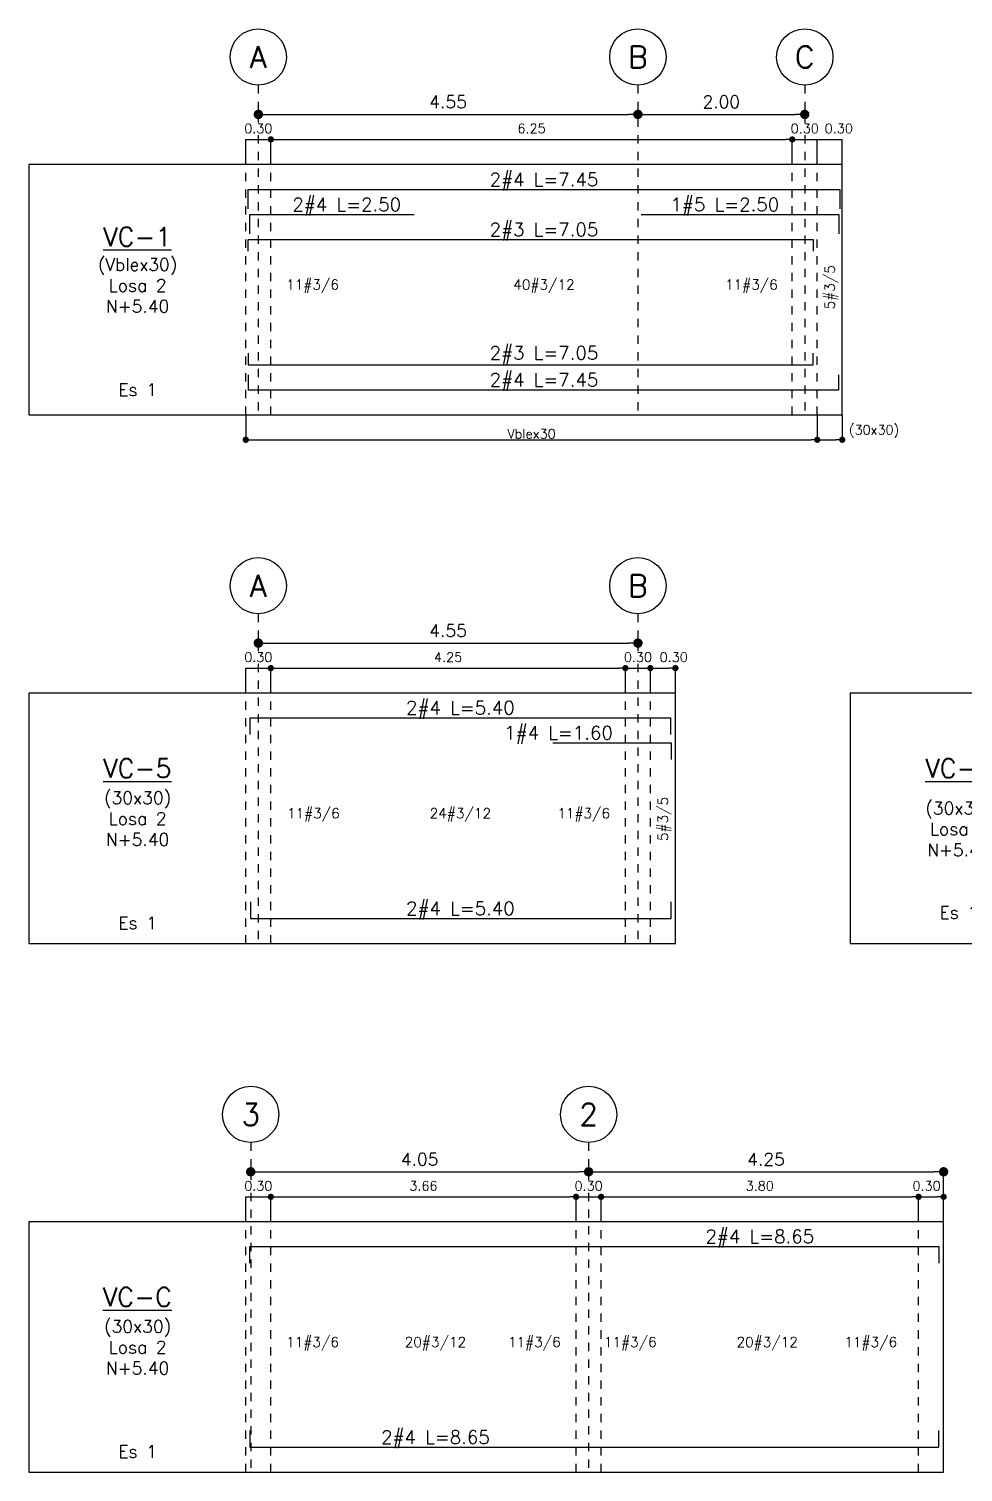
# Model space of a CAD drawing. Header units: millimetres. Extents: x -40 to 125, y -10 to 43.
# Drawn here: x 37.69 to 48.89, y 23.15 to 40.45 of the extents above; entities that cross this region are included whole.
import ezdxf
from ezdxf.enums import TextEntityAlignment as Align

# ---------------------------------------------------------------- set-up
doc = ezdxf.new("R2010")
doc.units = ezdxf.units.MM
doc.header["$LTSCALE"] = 0.01
doc.header["$PDMODE"] = 3
doc.linetypes.add('DASHDOT', pattern=[1, 0.5, -0.25, 0, -0.25])
doc.linetypes.add('DASHED2', pattern=[0.375, 0.25, -0.125])
for name, color, linetype in [('FC_BORDES', 4, 'Continuous'), ('FC_CIRCULO DE EJES', 3, 'Continuous'), ('FC_COTAS', 1, 'Continuous'), ('FC_COTAS @ 75', 1, 'Continuous'), ('FC_COTAS EJES', 1, 'Continuous'), ('FC_COTAS EJES @ 75', 1, 'Continuous'), ('FC_EJES', 1, 'DASHDOT'), ('FC_PROYECCION', 6, 'DASHED2'), ('FC_R-175', 5, 'Continuous'), ('FC_R-175 @ 75', 5, 'Continuous'), ('FC_R-60', 11, 'Continuous'), ('FC_R-80', 11, 'Continuous'), ('FC_R-80 @ 75', 11, 'Continuous'), ('FC_REFUERZO', 5, 'Continuous')]:
    doc.layers.add(name, color=color, linetype=linetype)
doc.styles.add('FC_TEXT', font='romans.shx', dxfattribs={"height": 0.002})
doc.styles.add('FC_TEXT1', font='romans.shx')
doc.styles.get("Standard").update_dxf_attribs({"font": 'romans.shx'})
doc.dimstyles.new('FC_COTAS', dxfattribs={"dimtxt": 0.0015, "dimasz": 0.001, "dimexe": 0, "dimexo": 0, "dimgap": 0.001, "dimtad": 1, "dimtih": 1, "dimtoh": 1, "dimzin": 0, "dimdsep": 46, "dimtxsty": 'FC_TEXT1', "dimblk": 'DOT', "dimcen": 0.09, "dimclrd": 256, "dimclre": 256, "dimclrt": 256, "dimadec": 0, "dimazin": 0, "dimtfac": 1, "dimtix": 1, "dimtmove": 2, "dimatfit": 3, "dimfxl": 1.002, "dimtolj": 1, "dimtzin": 0, "dimlwd": -1, "dimarcsym": 0})
doc.dimstyles.new('FC_COTAS EJES', dxfattribs={"dimtxt": 0.002, "dimasz": 0.0015, "dimexe": 0, "dimexo": 0, "dimgap": 0.001, "dimtad": 1, "dimtih": 1, "dimtoh": 1, "dimzin": 0, "dimdsep": 46, "dimtxsty": 'FC_TEXT1', "dimblk": 'DOT', "dimcen": 0.09, "dimclrd": 256, "dimclre": 256, "dimclrt": 256, "dimadec": 0, "dimazin": 0, "dimtfac": 1, "dimtix": 1, "dimtmove": 2, "dimatfit": 3, "dimfxl": 1.002, "dimtolj": 1, "dimtzin": 0, "dimlwd": -1, "dimarcsym": 0})

# ---------------------------------------------------------------- blocks, each defined once
blk = doc.blocks.new('*D626')
at = {"layer": 'Defpoints', "color": 0, "ltscale": 0.6, "transparency": 16777216}
for p in [(40.288, 32.484), (40.588, 32.484)]:
    blk.add_point(p, dxfattribs=at)
at = {"layer": 'FC_COTAS', "lineweight": -2, "ltscale": 0.6, "transparency": 16777216}
for p, q in [((40.288, 32.484), (40.288, 32.784)), ((40.588, 32.484), (40.588, 32.784))]:
    blk.add_line(p, q, dxfattribs=at)
at = {"layer": 'FC_COTAS', "ltscale": 0.6, "transparency": 16777216}
blk.add_line((40.288, 32.784), (40.588, 32.784), dxfattribs=at)
at = {"layer": 'FC_COTAS', "ltscale": 0.6, "transparency": 16777216, "insert": (40.438, 32.916), "char_height": 0.1125, "attachment_point": 5, "style": 'FC_TEXT1', "bg_fill": 3, "box_fill_scale": 1.1, "bg_fill_color": 256, "bg_fill_true_color": 13158600, "bg_fill_transparency": 0}
blk.add_mtext('\\A1;0.30', dxfattribs=at)
at = {"layer": 'Defpoints', "color": 0, "ltscale": 0.6, "transparency": 16777216}
blk.add_point((40.588, 32.784), dxfattribs=at)
blk = doc.blocks.new('_Dot')
at = {"color": 0, "linetype": 'ByBlock', "lineweight": -2}
blk.add_line((-0.5, 0), (-1, 0), dxfattribs=at)
at = {"color": 0, "linetype": 'ByBlock', "const_width": 0.5}
blk.add_lwpolyline([(-0.25, 0, 1), (0.25, 0, 1)], format="xyb", close=True, dxfattribs=at)
blk = doc.blocks.new('*D627')
at = {"layer": 'Defpoints', "color": 0, "ltscale": 0.6, "transparency": 16777216}
for p in [(44.838, 32.784), (40.588, 32.484), (44.838, 32.484)]:
    blk.add_point(p, dxfattribs=at)
at = {"layer": 'FC_COTAS', "lineweight": -2, "ltscale": 0.6, "transparency": 16777216}
for p, q in [((40.588, 32.484), (40.588, 32.784)), ((44.838, 32.484), (44.838, 32.784))]:
    blk.add_line(p, q, dxfattribs=at)
at = {"layer": 'FC_COTAS', "ltscale": 0.6, "transparency": 16777216}
blk.add_line((40.663, 32.784), (44.763, 32.784), dxfattribs=at)
at = {"layer": 'FC_COTAS', "ltscale": 0.6, "transparency": 16777216, "xscale": 0.075, "yscale": 0.075, "zscale": 0.075, "rotation": 180}
blk.add_blockref('_Dot', (40.588, 32.784), dxfattribs=at)
at = {"layer": 'FC_COTAS', "ltscale": 0.6, "transparency": 16777216, "xscale": 0.075, "yscale": 0.075, "zscale": 0.075}
blk.add_blockref('_Dot', (44.838, 32.784), dxfattribs=at)
at = {"layer": 'FC_COTAS', "ltscale": 0.6, "transparency": 16777216, "insert": (42.713, 32.916), "char_height": 0.1125, "attachment_point": 5, "style": 'FC_TEXT1'}
blk.add_mtext('\\A1;4.25', dxfattribs=at)
blk = doc.blocks.new('*D628')
at = {"layer": 'Defpoints', "color": 0, "ltscale": 0.6, "transparency": 16777216}
for p in [(44.838, 32.484), (45.138, 32.484)]:
    blk.add_point(p, dxfattribs=at)
at = {"layer": 'FC_COTAS', "lineweight": -2, "ltscale": 0.6, "transparency": 16777216}
for p, q in [((44.838, 32.484), (44.838, 32.784)), ((45.138, 32.484), (45.138, 32.784))]:
    blk.add_line(p, q, dxfattribs=at)
at = {"layer": 'FC_COTAS', "ltscale": 0.6, "transparency": 16777216}
blk.add_line((44.838, 32.784), (45.138, 32.784), dxfattribs=at)
at = {"layer": 'FC_COTAS', "ltscale": 0.6, "transparency": 16777216, "insert": (44.988, 32.916), "char_height": 0.1125, "attachment_point": 5, "style": 'FC_TEXT1', "bg_fill": 3, "box_fill_scale": 1.1, "bg_fill_color": 256, "bg_fill_true_color": 13158600, "bg_fill_transparency": 0}
blk.add_mtext('\\A1;0.30', dxfattribs=at)
at = {"layer": 'Defpoints', "color": 0, "ltscale": 0.6, "transparency": 16777216}
blk.add_point((45.138, 32.784), dxfattribs=at)
blk = doc.blocks.new('*D593')
at = {"layer": 'Defpoints', "color": 0, "ltscale": 0.6, "transparency": 16777216}
for p in [(45.438, 32.784), (45.138, 32.484), (45.438, 32.484)]:
    blk.add_point(p, dxfattribs=at)
at = {"layer": 'FC_COTAS', "lineweight": -2, "ltscale": 0.6, "transparency": 16777216}
for p, q in [((45.138, 32.484), (45.138, 32.784)), ((45.438, 32.484), (45.438, 32.784))]:
    blk.add_line(p, q, dxfattribs=at)
at = {"layer": 'FC_COTAS', "ltscale": 0.6, "transparency": 16777216}
blk.add_line((45.213, 32.784), (45.363, 32.784), dxfattribs=at)
at = {"layer": 'FC_COTAS', "ltscale": 0.6, "transparency": 16777216, "xscale": 0.075, "yscale": 0.075, "zscale": 0.075, "rotation": 180}
blk.add_blockref('_Dot', (45.138, 32.784), dxfattribs=at)
at = {"layer": 'FC_COTAS', "ltscale": 0.6, "transparency": 16777216, "xscale": 0.075, "yscale": 0.075, "zscale": 0.075}
blk.add_blockref('_Dot', (45.438, 32.784), dxfattribs=at)
at = {"layer": 'FC_COTAS', "ltscale": 0.6, "transparency": 16777216, "insert": (45.417, 32.916), "char_height": 0.1125, "attachment_point": 5, "style": 'FC_TEXT1'}
blk.add_mtext('\\A1;0.30', dxfattribs=at)
blk = doc.blocks.new('*D629')
at = {"layer": 'Defpoints', "color": 0, "ltscale": 0.6, "transparency": 16777216}
for p in [(40.438, 33.084), (44.988, 33.084), (44.988, 33.084)]:
    blk.add_point(p, dxfattribs=at)
at = {"layer": 'FC_COTAS EJES', "ltscale": 0.6, "transparency": 16777216}
blk.add_line((40.55, 33.084), (44.875, 33.084), dxfattribs=at)
at = {"layer": 'FC_COTAS EJES', "ltscale": 0.6, "transparency": 16777216, "xscale": 0.1125, "yscale": 0.1125, "zscale": 0.1125, "rotation": 180}
blk.add_blockref('_Dot', (40.438, 33.084), dxfattribs=at)
at = {"layer": 'FC_COTAS EJES', "ltscale": 0.6, "transparency": 16777216, "xscale": 0.1125, "yscale": 0.1125, "zscale": 0.1125}
blk.add_blockref('_Dot', (44.988, 33.084), dxfattribs=at)
at = {"layer": 'FC_COTAS EJES', "ltscale": 0.6, "transparency": 16777216, "insert": (42.713, 33.234), "char_height": 0.15, "attachment_point": 5, "style": 'FC_TEXT1'}
blk.add_mtext('\\A1;4.55', dxfattribs=at)
blk = doc.blocks.new('FC_B_Eje')
at = {"layer": 'FC_CIRCULO DE EJES', "ltscale": 1.5}
blk.add_circle((0, 0), 0.0045, dxfattribs=at)
at = {"ltscale": 1.5, "style": 'FC_TEXT1'}
blk.add_attdef('EJE', text='', height=0.0035, dxfattribs=at).set_placement((0, 0), align=Align.MIDDLE_CENTER)
blk = doc.blocks.new('*D549')
at = {"layer": 'Defpoints', "color": 0, "ltscale": 0.6, "transparency": 16777216}
for p in [(40.288, 26.147), (40.588, 26.147)]:
    blk.add_point(p, dxfattribs=at)
at = {"layer": 'FC_COTAS', "lineweight": -2, "ltscale": 0.6, "transparency": 16777216}
for p, q in [((40.288, 26.147), (40.288, 26.447)), ((40.588, 26.147), (40.588, 26.447))]:
    blk.add_line(p, q, dxfattribs=at)
at = {"layer": 'FC_COTAS', "ltscale": 0.6, "transparency": 16777216}
blk.add_line((40.288, 26.447), (40.588, 26.447), dxfattribs=at)
at = {"layer": 'FC_COTAS', "ltscale": 0.6, "transparency": 16777216, "insert": (40.438, 26.579), "char_height": 0.1125, "attachment_point": 5, "style": 'FC_TEXT1', "bg_fill": 3, "box_fill_scale": 1.1, "bg_fill_color": 256, "bg_fill_true_color": 13158600, "bg_fill_transparency": 0}
blk.add_mtext('\\A1;0.30', dxfattribs=at)
at = {"layer": 'Defpoints', "color": 0, "ltscale": 0.6, "transparency": 16777216}
blk.add_point((40.588, 26.447), dxfattribs=at)
blk = doc.blocks.new('*D550')
at = {"layer": 'Defpoints', "color": 0, "ltscale": 0.6, "transparency": 16777216}
for p in [(44.247, 26.447), (40.588, 26.147), (44.247, 26.147)]:
    blk.add_point(p, dxfattribs=at)
at = {"layer": 'FC_COTAS', "lineweight": -2, "ltscale": 0.6, "transparency": 16777216}
for p, q in [((40.588, 26.147), (40.588, 26.447)), ((44.247, 26.147), (44.247, 26.447))]:
    blk.add_line(p, q, dxfattribs=at)
at = {"layer": 'FC_COTAS', "ltscale": 0.6, "transparency": 16777216}
blk.add_line((40.663, 26.447), (44.172, 26.447), dxfattribs=at)
at = {"layer": 'FC_COTAS', "ltscale": 0.6, "transparency": 16777216, "xscale": 0.075, "yscale": 0.075, "zscale": 0.075, "rotation": 180}
blk.add_blockref('_Dot', (40.588, 26.447), dxfattribs=at)
at = {"layer": 'FC_COTAS', "ltscale": 0.6, "transparency": 16777216, "xscale": 0.075, "yscale": 0.075, "zscale": 0.075}
blk.add_blockref('_Dot', (44.247, 26.447), dxfattribs=at)
at = {"layer": 'FC_COTAS', "ltscale": 0.6, "transparency": 16777216, "insert": (42.417, 26.579), "char_height": 0.1125, "attachment_point": 5, "style": 'FC_TEXT1'}
blk.add_mtext('\\A1;3.66', dxfattribs=at)
blk = doc.blocks.new('*D551')
at = {"layer": 'Defpoints', "color": 0, "ltscale": 0.6, "transparency": 16777216}
for p in [(44.247, 26.147), (44.547, 26.147)]:
    blk.add_point(p, dxfattribs=at)
at = {"layer": 'FC_COTAS', "lineweight": -2, "ltscale": 0.6, "transparency": 16777216}
for p, q in [((44.247, 26.147), (44.247, 26.447)), ((44.547, 26.147), (44.547, 26.447))]:
    blk.add_line(p, q, dxfattribs=at)
at = {"layer": 'FC_COTAS', "ltscale": 0.6, "transparency": 16777216}
blk.add_line((44.247, 26.447), (44.547, 26.447), dxfattribs=at)
at = {"layer": 'FC_COTAS', "ltscale": 0.6, "transparency": 16777216, "insert": (44.397, 26.579), "char_height": 0.1125, "attachment_point": 5, "style": 'FC_TEXT1', "bg_fill": 3, "box_fill_scale": 1.1, "bg_fill_color": 256, "bg_fill_true_color": 13158600, "bg_fill_transparency": 0}
blk.add_mtext('\\A1;0.30', dxfattribs=at)
at = {"layer": 'Defpoints', "color": 0, "ltscale": 0.6, "transparency": 16777216}
blk.add_point((44.547, 26.447), dxfattribs=at)
blk = doc.blocks.new('*D552')
at = {"layer": 'Defpoints', "color": 0, "ltscale": 0.6, "transparency": 16777216}
for p in [(48.352, 26.447), (44.547, 26.147), (48.352, 26.147)]:
    blk.add_point(p, dxfattribs=at)
at = {"layer": 'FC_COTAS', "lineweight": -2, "ltscale": 0.6, "transparency": 16777216}
for p, q in [((44.547, 26.147), (44.547, 26.447)), ((48.352, 26.147), (48.352, 26.447))]:
    blk.add_line(p, q, dxfattribs=at)
at = {"layer": 'FC_COTAS', "ltscale": 0.6, "transparency": 16777216}
blk.add_line((44.622, 26.447), (48.277, 26.447), dxfattribs=at)
at = {"layer": 'FC_COTAS', "ltscale": 0.6, "transparency": 16777216, "xscale": 0.075, "yscale": 0.075, "zscale": 0.075, "rotation": 180}
blk.add_blockref('_Dot', (44.547, 26.447), dxfattribs=at)
at = {"layer": 'FC_COTAS', "ltscale": 0.6, "transparency": 16777216, "xscale": 0.075, "yscale": 0.075, "zscale": 0.075}
blk.add_blockref('_Dot', (48.352, 26.447), dxfattribs=at)
at = {"layer": 'FC_COTAS', "ltscale": 0.6, "transparency": 16777216, "insert": (46.449, 26.579), "char_height": 0.1125, "attachment_point": 5, "style": 'FC_TEXT1'}
blk.add_mtext('\\A1;3.80', dxfattribs=at)
blk = doc.blocks.new('*D553')
at = {"layer": 'Defpoints', "color": 0, "ltscale": 0.6, "transparency": 16777216}
for p in [(48.652, 26.447), (48.352, 26.147), (48.652, 26.147)]:
    blk.add_point(p, dxfattribs=at)
at = {"layer": 'FC_COTAS', "lineweight": -2, "ltscale": 0.6, "transparency": 16777216}
for p, q in [((48.352, 26.147), (48.352, 26.447)), ((48.652, 26.147), (48.652, 26.447))]:
    blk.add_line(p, q, dxfattribs=at)
at = {"layer": 'FC_COTAS', "ltscale": 0.6, "transparency": 16777216}
blk.add_line((48.427, 26.447), (48.577, 26.447), dxfattribs=at)
at = {"layer": 'FC_COTAS', "ltscale": 0.6, "transparency": 16777216, "xscale": 0.075, "yscale": 0.075, "zscale": 0.075, "rotation": 180}
blk.add_blockref('_Dot', (48.352, 26.447), dxfattribs=at)
at = {"layer": 'FC_COTAS', "ltscale": 0.6, "transparency": 16777216, "xscale": 0.075, "yscale": 0.075, "zscale": 0.075}
blk.add_blockref('_Dot', (48.652, 26.447), dxfattribs=at)
at = {"layer": 'FC_COTAS', "ltscale": 0.6, "transparency": 16777216, "insert": (48.448, 26.579), "char_height": 0.1125, "attachment_point": 5, "style": 'FC_TEXT1'}
blk.add_mtext('\\A1;0.30', dxfattribs=at)
blk = doc.blocks.new('*D554')
at = {"layer": 'Defpoints', "color": 0, "ltscale": 0.6, "transparency": 16777216}
for p in [(40.347, 26.747), (44.397, 26.747), (44.397, 26.747)]:
    blk.add_point(p, dxfattribs=at)
at = {"layer": 'FC_COTAS', "ltscale": 0.6, "transparency": 16777216}
blk.add_line((40.46, 26.747), (44.285, 26.747), dxfattribs=at)
at = {"layer": 'FC_COTAS', "ltscale": 0.6, "transparency": 16777216, "xscale": 0.1125, "yscale": 0.1125, "zscale": 0.1125, "rotation": 180}
blk.add_blockref('_Dot', (40.347, 26.747), dxfattribs=at)
at = {"layer": 'FC_COTAS', "ltscale": 0.6, "transparency": 16777216, "xscale": 0.1125, "yscale": 0.1125, "zscale": 0.1125}
blk.add_blockref('_Dot', (44.397, 26.747), dxfattribs=at)
at = {"layer": 'FC_COTAS', "ltscale": 0.6, "transparency": 16777216, "insert": (42.372, 26.897), "char_height": 0.15, "attachment_point": 5, "style": 'FC_TEXT1'}
blk.add_mtext('\\A1;4.05', dxfattribs=at)
blk = doc.blocks.new('*D555')
at = {"layer": 'Defpoints', "color": 0, "ltscale": 0.6, "transparency": 16777216}
for p in [(44.397, 26.747), (48.652, 26.747), (48.652, 26.147)]:
    blk.add_point(p, dxfattribs=at)
at = {"layer": 'FC_COTAS', "ltscale": 0.6, "transparency": 16777216}
blk.add_line((44.51, 26.747), (48.539, 26.747), dxfattribs=at)
at = {"layer": 'FC_COTAS', "lineweight": -2, "ltscale": 0.6, "transparency": 16777216}
blk.add_line((48.652, 26.147), (48.652, 26.747), dxfattribs=at)
at = {"layer": 'FC_COTAS', "ltscale": 0.6, "transparency": 16777216, "xscale": 0.1125, "yscale": 0.1125, "zscale": 0.1125, "rotation": 180}
blk.add_blockref('_Dot', (44.397, 26.747), dxfattribs=at)
at = {"layer": 'FC_COTAS', "ltscale": 0.6, "transparency": 16777216, "xscale": 0.1125, "yscale": 0.1125, "zscale": 0.1125}
blk.add_blockref('_Dot', (48.652, 26.747), dxfattribs=at)
at = {"layer": 'FC_COTAS', "ltscale": 0.6, "transparency": 16777216, "insert": (46.524, 26.897), "char_height": 0.15, "attachment_point": 5, "style": 'FC_TEXT1'}
blk.add_mtext('\\A1;4.25', dxfattribs=at)
blk = doc.blocks.new('*D630')
at = {"layer": 'Defpoints', "color": 0, "ltscale": 0.6, "transparency": 16777216}
for p in [(40.288, 38.821), (40.588, 38.821)]:
    blk.add_point(p, dxfattribs=at)
at = {"layer": 'FC_COTAS', "lineweight": -2, "ltscale": 0.6, "transparency": 16777216}
for p, q in [((40.288, 38.821), (40.288, 39.121)), ((40.588, 38.821), (40.588, 39.121))]:
    blk.add_line(p, q, dxfattribs=at)
at = {"layer": 'FC_COTAS', "ltscale": 0.6, "transparency": 16777216}
blk.add_line((40.288, 39.121), (40.588, 39.121), dxfattribs=at)
at = {"layer": 'FC_COTAS', "ltscale": 0.6, "transparency": 16777216, "insert": (40.438, 39.253), "char_height": 0.1125, "attachment_point": 5, "style": 'FC_TEXT1', "bg_fill": 3, "box_fill_scale": 1.1, "bg_fill_color": 256, "bg_fill_true_color": 13158600, "bg_fill_transparency": 0}
blk.add_mtext('\\A1;0.30', dxfattribs=at)
at = {"layer": 'Defpoints', "color": 0, "ltscale": 0.6, "transparency": 16777216}
blk.add_point((40.588, 39.121), dxfattribs=at)
blk = doc.blocks.new('*D631')
at = {"layer": 'Defpoints', "color": 0, "ltscale": 0.6, "transparency": 16777216}
for p in [(46.838, 39.121), (40.588, 38.821), (46.838, 38.821)]:
    blk.add_point(p, dxfattribs=at)
at = {"layer": 'FC_COTAS', "lineweight": -2, "ltscale": 0.6, "transparency": 16777216}
for p, q in [((40.588, 38.821), (40.588, 39.121)), ((46.838, 38.821), (46.838, 39.121))]:
    blk.add_line(p, q, dxfattribs=at)
at = {"layer": 'FC_COTAS', "ltscale": 0.6, "transparency": 16777216}
blk.add_line((40.663, 39.121), (46.763, 39.121), dxfattribs=at)
at = {"layer": 'FC_COTAS', "ltscale": 0.6, "transparency": 16777216, "xscale": 0.075, "yscale": 0.075, "zscale": 0.075, "rotation": 180}
blk.add_blockref('_Dot', (40.588, 39.121), dxfattribs=at)
at = {"layer": 'FC_COTAS', "ltscale": 0.6, "transparency": 16777216, "xscale": 0.075, "yscale": 0.075, "zscale": 0.075}
blk.add_blockref('_Dot', (46.838, 39.121), dxfattribs=at)
at = {"layer": 'FC_COTAS', "ltscale": 0.6, "transparency": 16777216, "insert": (43.713, 39.253), "char_height": 0.1125, "attachment_point": 5, "style": 'FC_TEXT1'}
blk.add_mtext('\\A1;6.25', dxfattribs=at)
blk = doc.blocks.new('*D632')
at = {"layer": 'Defpoints', "color": 0, "ltscale": 0.6, "transparency": 16777216}
for p in [(40.438, 39.421), (44.988, 39.421), (44.988, 39.421)]:
    blk.add_point(p, dxfattribs=at)
at = {"layer": 'FC_COTAS EJES', "ltscale": 0.6, "transparency": 16777216}
blk.add_line((40.55, 39.421), (44.875, 39.421), dxfattribs=at)
at = {"layer": 'FC_COTAS EJES', "ltscale": 0.6, "transparency": 16777216, "xscale": 0.1125, "yscale": 0.1125, "zscale": 0.1125, "rotation": 180}
blk.add_blockref('_Dot', (40.438, 39.421), dxfattribs=at)
at = {"layer": 'FC_COTAS EJES', "ltscale": 0.6, "transparency": 16777216, "xscale": 0.1125, "yscale": 0.1125, "zscale": 0.1125}
blk.add_blockref('_Dot', (44.988, 39.421), dxfattribs=at)
at = {"layer": 'FC_COTAS EJES', "ltscale": 0.6, "transparency": 16777216, "insert": (42.713, 39.571), "char_height": 0.15, "attachment_point": 5, "style": 'FC_TEXT1'}
blk.add_mtext('\\A1;4.55', dxfattribs=at)
blk = doc.blocks.new('*D633')
at = {"layer": 'Defpoints', "color": 0, "ltscale": 0.6, "transparency": 16777216}
for p in [(44.988, 39.421), (46.988, 39.421), (46.988, 39.421)]:
    blk.add_point(p, dxfattribs=at)
at = {"layer": 'FC_COTAS EJES', "ltscale": 0.6, "transparency": 16777216}
blk.add_line((45.1, 39.421), (46.875, 39.421), dxfattribs=at)
at = {"layer": 'FC_COTAS EJES', "ltscale": 0.6, "transparency": 16777216, "xscale": 0.1125, "yscale": 0.1125, "zscale": 0.1125, "rotation": 180}
blk.add_blockref('_Dot', (44.988, 39.421), dxfattribs=at)
at = {"layer": 'FC_COTAS EJES', "ltscale": 0.6, "transparency": 16777216, "xscale": 0.1125, "yscale": 0.1125, "zscale": 0.1125}
blk.add_blockref('_Dot', (46.988, 39.421), dxfattribs=at)
at = {"layer": 'FC_COTAS EJES', "ltscale": 0.6, "transparency": 16777216, "insert": (45.988, 39.571), "char_height": 0.15, "attachment_point": 5, "style": 'FC_TEXT1'}
blk.add_mtext('\\A1;2.00', dxfattribs=at)
blk = doc.blocks.new('*D634')
at = {"layer": 'Defpoints', "color": 0, "ltscale": 0.6, "transparency": 16777216}
for p in [(46.838, 38.821), (47.138, 38.821)]:
    blk.add_point(p, dxfattribs=at)
at = {"layer": 'FC_COTAS', "lineweight": -2, "ltscale": 0.6, "transparency": 16777216}
for p, q in [((46.838, 38.821), (46.838, 39.121)), ((47.138, 38.821), (47.138, 39.121))]:
    blk.add_line(p, q, dxfattribs=at)
at = {"layer": 'FC_COTAS', "ltscale": 0.6, "transparency": 16777216}
blk.add_line((46.838, 39.121), (47.138, 39.121), dxfattribs=at)
at = {"layer": 'FC_COTAS', "ltscale": 0.6, "transparency": 16777216, "insert": (46.988, 39.252), "char_height": 0.1125, "attachment_point": 5, "style": 'FC_TEXT1', "bg_fill": 3, "box_fill_scale": 1.1, "bg_fill_color": 256, "bg_fill_true_color": 13158600, "bg_fill_transparency": 0}
blk.add_mtext('\\A1;0.30', dxfattribs=at)
at = {"layer": 'Defpoints', "color": 0, "ltscale": 0.6, "transparency": 16777216}
blk.add_point((47.138, 39.121), dxfattribs=at)
blk = doc.blocks.new('*D635')
at = {"layer": 'Defpoints', "color": 0, "ltscale": 0.6, "transparency": 16777216}
for p in [(47.437, 39.121), (47.138, 38.821), (47.437, 38.821)]:
    blk.add_point(p, dxfattribs=at)
at = {"layer": 'FC_COTAS', "lineweight": -2, "ltscale": 0.6, "transparency": 16777216}
for p, q in [((47.138, 38.821), (47.138, 39.121)), ((47.437, 38.821), (47.437, 39.121))]:
    blk.add_line(p, q, dxfattribs=at)
at = {"layer": 'FC_COTAS', "ltscale": 0.6, "transparency": 16777216}
blk.add_line((47.138, 39.121), (47.437, 39.121), dxfattribs=at)
at = {"layer": 'FC_COTAS', "ltscale": 0.6, "transparency": 16777216, "insert": (47.396, 39.252), "char_height": 0.1125, "attachment_point": 5, "style": 'FC_TEXT1'}
blk.add_mtext('\\A1;0.30', dxfattribs=at)
blk = doc.blocks.new('*D636')
at = {"layer": 'Defpoints', "color": 0, "ltscale": 0.6, "transparency": 16777216}
for p in [(40.288, 35.821), (47.138, 35.821), (47.138, 35.521)]:
    blk.add_point(p, dxfattribs=at)
at = {"layer": 'FC_COTAS', "lineweight": -2, "ltscale": 0.6, "transparency": 16777216}
for p, q in [((40.288, 35.821), (40.288, 35.521)), ((47.138, 35.821), (47.138, 35.521))]:
    blk.add_line(p, q, dxfattribs=at)
at = {"layer": 'FC_COTAS', "ltscale": 0.6, "transparency": 16777216}
blk.add_line((40.363, 35.521), (47.063, 35.521), dxfattribs=at)
at = {"layer": 'FC_COTAS', "ltscale": 0.6, "transparency": 16777216, "xscale": 0.075, "yscale": 0.075, "zscale": 0.075, "rotation": 180}
blk.add_blockref('_Dot', (40.288, 35.521), dxfattribs=at)
at = {"layer": 'FC_COTAS', "ltscale": 0.6, "transparency": 16777216, "xscale": 0.075, "yscale": 0.075, "zscale": 0.075}
blk.add_blockref('_Dot', (47.138, 35.521), dxfattribs=at)
at = {"layer": 'FC_COTAS', "ltscale": 0.6, "transparency": 16777216, "insert": (43.713, 35.593), "char_height": 0.1125, "attachment_point": 5, "style": 'FC_TEXT1'}
blk.add_mtext('\\A1;Vblex30', dxfattribs=at)
blk = doc.blocks.new('*D637')
at = {"layer": 'Defpoints', "color": 0, "ltscale": 0.6, "transparency": 16777216}
for p in [(47.138, 35.821), (47.437, 35.821), (47.437, 35.521)]:
    blk.add_point(p, dxfattribs=at)
at = {"layer": 'FC_COTAS', "lineweight": -2, "ltscale": 0.6, "transparency": 16777216}
for p, q in [((47.138, 35.821), (47.138, 35.521)), ((47.437, 35.821), (47.437, 35.521))]:
    blk.add_line(p, q, dxfattribs=at)
at = {"layer": 'FC_COTAS', "ltscale": 0.6, "transparency": 16777216}
blk.add_line((47.213, 35.521), (47.362, 35.521), dxfattribs=at)
at = {"layer": 'FC_COTAS', "ltscale": 0.6, "transparency": 16777216, "xscale": 0.075, "yscale": 0.075, "zscale": 0.075, "rotation": 180}
blk.add_blockref('_Dot', (47.138, 35.521), dxfattribs=at)
at = {"layer": 'FC_COTAS', "ltscale": 0.6, "transparency": 16777216, "xscale": 0.075, "yscale": 0.075, "zscale": 0.075}
blk.add_blockref('_Dot', (47.437, 35.521), dxfattribs=at)
at = {"layer": 'FC_COTAS', "ltscale": 0.6, "transparency": 16777216, "insert": (47.819, 35.622), "char_height": 0.1125, "attachment_point": 5, "style": 'FC_TEXT1'}
blk.add_mtext('\\A1;(30x30)', dxfattribs=at)

msp = doc.modelspace()

# ---------------------------------------------------------------- linework, layer by layer
at = {"layer": 'FC_BORDES'}
for points in [[(37.688, 35.821), (47.437, 35.821), (47.437, 38.821), (37.688, 38.821)], [(37.688, 29.484), (45.438, 29.484), (45.438, 32.484), (37.688, 32.484)], [(47.532, 29.484), (66.962, 29.484), (66.962, 32.484), (47.532, 32.484)], [(37.688, 23.147), (48.652, 23.147), (48.652, 26.147), (37.688, 26.147)]]:
    msp.add_lwpolyline(points, close=True, dxfattribs=at)
at = {"layer": 'FC_EJES', "ltscale": 0.6}
for p, q in [((40.438, 39.771), (40.438, 35.821)), ((44.988, 39.771), (44.988, 35.821)), ((46.988, 39.771), (46.988, 35.821)), ((40.438, 33.434), (40.438, 29.484)), ((44.988, 33.434), (44.988, 29.484)), ((40.347, 27.097), (40.347, 23.147)), ((44.397, 27.097), (44.397, 23.147))]:
    msp.add_line(p, q, dxfattribs=at)
at = {"layer": 'FC_PROYECCION', "ltscale": 0.6}
for p, q in [((40.288, 35.821), (40.288, 38.821)), ((40.588, 35.821), (40.588, 38.821)), ((46.838, 35.821), (46.838, 38.821)), ((47.138, 35.821), (47.138, 38.821)), ((40.288, 23.147), (40.288, 26.147)), ((40.588, 23.147), (40.588, 26.147)), ((44.247, 23.147), (44.247, 26.147)), ((44.547, 23.147), (44.547, 26.147)), ((48.352, 23.147), (48.352, 26.147))]:
    msp.add_line(p, q, dxfattribs=at)
at = {"layer": 'FC_PROYECCION'}
for p, q in [((40.288, 29.484), (40.288, 32.484)), ((40.588, 29.484), (40.588, 32.484)), ((44.838, 29.484), (44.838, 32.484)), ((45.138, 29.484), (45.138, 32.484))]:
    msp.add_line(p, q, dxfattribs=at)
at = {"layer": 'FC_REFUERZO'}
for points in [[(40.317, 38.291), (40.317, 38.521), (47.407, 38.521), (47.407, 38.291)], [(40.338, 37.991), (40.338, 38.221), (42.308, 38.221)], [(45.028, 38.221), (47.398, 38.221), (47.398, 37.991)], [(40.317, 37.781), (40.317, 37.921), (47.088, 37.921), (47.088, 37.781)], [(40.317, 36.561), (40.317, 36.421), (47.088, 36.421), (47.088, 36.561)], [(40.317, 36.301), (40.317, 36.121), (47.398, 36.121), (47.398, 36.301)], [(40.34, 31.99), (40.34, 32.19), (45.38, 32.19), (45.38, 31.99)], [(43.968, 31.89), (45.388, 31.89), (45.388, 31.69)], [(40.345, 29.984), (40.345, 29.784), (45.385, 29.784), (45.385, 29.984)], [(40.338, 25.653), (40.338, 25.853), (48.597, 25.853), (48.597, 25.653)], [(40.338, 23.647), (40.338, 23.447), (48.597, 23.447), (48.597, 23.647)]]:
    msp.add_lwpolyline(points, dxfattribs=at)

# ---------------------------------------------------------------- block references
at = {"layer": 'FC_R-175'}
ref = msp.add_blockref('FC_B_Eje', (40.438, 40.109), dxfattribs=dict(at, xscale=75, yscale=75, zscale=75))
ref.add_attrib('EJE', 'A', dxfattribs={"layer": '0', "color": 0, "ltscale": 1.5, "height": 0.263, "style": 'FC_TEXT1'}).set_placement((40.438, 40.109), align=Align.MIDDLE_CENTER)
ref = msp.add_blockref('FC_B_Eje', (44.988, 40.109), dxfattribs=dict(at, xscale=75, yscale=75, zscale=75))
ref.add_attrib('EJE', 'B', dxfattribs={"layer": '0', "color": 0, "ltscale": 1.5, "height": 0.263, "style": 'FC_TEXT1'}).set_placement((44.988, 40.109), align=Align.MIDDLE_CENTER)
ref = msp.add_blockref('FC_B_Eje', (46.988, 40.109), dxfattribs=dict(at, xscale=75, yscale=75, zscale=75))
ref.add_attrib('EJE', 'C', dxfattribs={"layer": '0', "color": 0, "ltscale": 1.5, "height": 0.263, "style": 'FC_TEXT1'}).set_placement((46.988, 40.109), align=Align.MIDDLE_CENTER)
ref = msp.add_blockref('FC_B_Eje', (40.438, 33.772), dxfattribs=dict(at, xscale=75, yscale=75, zscale=75))
ref.add_attrib('EJE', 'A', dxfattribs={"layer": '0', "color": 0, "ltscale": 1.5, "height": 0.263, "style": 'FC_TEXT1'}).set_placement((40.438, 33.772), align=Align.MIDDLE_CENTER)
ref = msp.add_blockref('FC_B_Eje', (44.988, 33.772), dxfattribs=dict(at, xscale=75, yscale=75, zscale=75))
ref.add_attrib('EJE', 'B', dxfattribs={"layer": '0', "color": 0, "ltscale": 1.5, "height": 0.263, "style": 'FC_TEXT1'}).set_placement((44.988, 33.772), align=Align.MIDDLE_CENTER)
ref = msp.add_blockref('FC_B_Eje', (40.347, 27.435), dxfattribs=dict(at, xscale=75, yscale=75, zscale=75))
ref.add_attrib('EJE', '3', dxfattribs={"layer": '0', "color": 0, "ltscale": 1.5, "height": 0.263, "style": 'FC_TEXT1'}).set_placement((40.347, 27.435), align=Align.MIDDLE_CENTER)
ref = msp.add_blockref('FC_B_Eje', (44.397, 27.435), dxfattribs=dict(at, xscale=75, yscale=75, zscale=75))
ref.add_attrib('EJE', '2', dxfattribs={"layer": '0', "color": 0, "ltscale": 1.5, "height": 0.263, "style": 'FC_TEXT1'}).set_placement((44.397, 27.435), align=Align.MIDDLE_CENTER)

# ---------------------------------------------------------------- texts
at = {"layer": 'FC_R-175 @ 75', "char_height": 0.225, "width": 1.05225, "attachment_point": 5, "style": 'FC_TEXT'}
for s, insert in [('{\\LVC-1}', (38.988, 37.954)), ('{\\LVC-5}', (38.988, 31.584)), ('{\\LVC-A}', (48.832, 31.584)), ('{\\LVC-C}', (38.988, 25.248))]:
    msp.add_mtext(s, dxfattribs=dict(at, insert=insert))
at = {"layer": 'FC_R-60'}
for p in [(47.347, 37.349), (45.348, 30.976)]:
    msp.add_text('5#3/5', height=0.12, rotation=90, dxfattribs=at).set_placement(p, align=Align.CENTER)
for s, p in [('11#3/6', (41.088, 37.321)), ('40#3/12', (43.862, 37.321)), ('11#3/6', (46.348, 37.321)), ('11#3/6', (41.098, 30.984)), ('24#3/12', (42.86, 30.984)), ('11#3/6', (44.338, 30.984)), ('11#3/6', (41.088, 24.647)), ('20#3/12', (42.561, 24.647)), ('11#3/6', (43.747, 24.647)), ('11#3/6', (44.897, 24.647)), ('20#3/12', (46.538, 24.647)), ('11#3/6', (47.779, 24.647))]:
    msp.add_text(s, height=0.12, dxfattribs=at).set_placement(p, align=Align.CENTER)
at = {"layer": 'FC_R-80'}
for s, p in [('2#4 L=7.45', (43.862, 38.561)), ('2#4 L=2.50', (41.498, 38.261)), ('1#5 L=2.50', (46.03, 38.261)), ('2#3 L=7.05', (43.862, 37.961)), ('2#3 L=7.05', (43.862, 36.482)), ('2#4 L=7.45', (43.862, 36.161)), ('2#4 L=5.40', (42.86, 32.23)), ('1#4 L=1.60', (44.037, 31.93)), ('2#4 L=5.40', (42.86, 29.824)), ('2#4 L=8.65', (46.449, 25.893)), ('2#4 L=8.65', (42.561, 23.487))]:
    msp.add_text(s, height=0.16, dxfattribs=at).set_placement(p, align=Align.CENTER)
at = {"layer": 'FC_R-80 @ 75', "char_height": 0.15, "attachment_point": 5, "style": 'FC_TEXT'}
for s, insert, width in [('(Vblex30)\\PLosa 2  \\PN+5.40\\P\\P\\P\\PEs 1', (38.991, 36.871), 2.17849), ('(30x30)\\PLosa 2  \\PN+5.40\\P\\P\\P\\PEs 1', (38.991, 30.48), 2.10222), ('(30x30)\\PLosa 2  \\PN+5.40\\P\\P\\PEs 1', (48.835, 30.48), 1.88721), ('(30x30)\\PLosa 2  \\PN+5.40\\P\\P\\P\\PEs 1', (38.991, 24.144), 1.88721)]:
    msp.add_mtext(s, dxfattribs=dict(at, insert=insert, width=width))

# ---------------------------------------------------------------- dimensions: what is measured, and where the dimension line sits
at = {"layer": 'FC_COTAS @ 75', "color": 6, "ltscale": 0.6}
dim = msp.add_linear_dim(base=(47.138, 35.521), p1=(40.288, 35.821), p2=(47.138, 35.821), text='Vblex30', dimstyle='FC_COTAS', override={"dimscale": 75, "dimgap": 0.0002, "dimtix": 1, "dimtofl": 1, "dimtmove": 2, "dimatfit": 3}, dxfattribs=at)
dim.commit()
dim.dimension.update_dxf_attribs({"geometry": '*D636', "text_midpoint": (43.713, 35.593)})
dim = msp.add_linear_dim(base=(47.437, 35.521), p1=(47.138, 35.821), p2=(47.437, 35.821), text='(30x30)', dimstyle='FC_COTAS', override={"dimscale": 75, "dimgap": 0.0002, "dimtix": 1, "dimtofl": 1, "dimtmove": 2, "dimatfit": 3}, dxfattribs=at)
dim.commit()
dim.dimension.update_dxf_attribs({"geometry": '*D637', "text_midpoint": (47.819, 35.622), "dimtype": 160})
at = {"layer": 'FC_COTAS @ 75', "ltscale": 0.6}
dim = msp.add_linear_dim(base=(48.652, 26.447), p1=(48.352, 26.147), p2=(48.652, 26.147), dimstyle='FC_COTAS', override={"dimscale": 75, "dimtix": 1, "dimtofl": 1, "dimtmove": 2, "dimatfit": 3}, dxfattribs=at)
dim.commit()
dim.dimension.update_dxf_attribs({"geometry": '*D553', "text_midpoint": (48.448, 26.579), "dimtype": 128})
at = {"layer": 'FC_COTAS EJES @ 75', "ltscale": 0.6}
dim = msp.add_linear_dim(base=(46.988, 39.421), p1=(44.988, 39.421), p2=(46.988, 39.421), dimstyle='FC_COTAS EJES', override={"dimscale": 75, "dimtix": 1, "dimtofl": 1, "dimtmove": 2, "dimatfit": 3}, dxfattribs=at)
dim.commit()
dim.dimension.update_dxf_attribs({"geometry": '*D633', "text_midpoint": (45.988, 39.571)})

# ---------------------------------------------------------------- next in the draw order: dimensions: what is measured, and where the dimension line sits
at = {"layer": 'FC_COTAS @ 75', "ltscale": 0.6}
for base, p1, p2, picture, middle in [((40.588, 39.121), (40.288, 38.821), (40.588, 38.821), '*D630', (40.438, 39.253)), ((40.588, 32.784), (40.288, 32.484), (40.588, 32.484), '*D626', (40.438, 32.916)), ((40.588, 26.447), (40.288, 26.147), (40.588, 26.147), '*D549', (40.438, 26.579))]:
    dim = msp.add_linear_dim(base=base, p1=p1, p2=p2, dimstyle='FC_COTAS', override={"dimscale": 75, "dimtix": 1, "dimtofl": 1, "dimtmove": 2, "dimatfit": 3, "dimtfill": 1}, dxfattribs=at)
    dim.commit()
    dim.dimension.update_dxf_attribs({"geometry": picture, "text_midpoint": middle})

# ---------------------------------------------------------------- next in the draw order: dimensions: what is measured, and where the dimension line sits
for base, p1, p2, picture, middle in [((46.838, 39.121), (40.588, 38.821), (46.838, 38.821), '*D631', (43.713, 39.253)), ((44.838, 32.784), (40.588, 32.484), (44.838, 32.484), '*D627', (42.713, 32.916)), ((44.247, 26.447), (40.588, 26.147), (44.247, 26.147), '*D550', (42.417, 26.579))]:
    dim = msp.add_linear_dim(base=base, p1=p1, p2=p2, dimstyle='FC_COTAS', override={"dimscale": 75, "dimtix": 1, "dimtofl": 1, "dimtmove": 2, "dimatfit": 3}, dxfattribs=at)
    dim.commit()
    dim.dimension.update_dxf_attribs({"geometry": picture, "text_midpoint": middle})
at = {"layer": 'FC_COTAS EJES @ 75', "ltscale": 0.6}
dim = msp.add_linear_dim(base=(44.988, 39.421), p1=(40.438, 39.421), p2=(44.988, 39.421), dimstyle='FC_COTAS EJES', override={"dimscale": 75, "dimtix": 1, "dimtofl": 1, "dimtmove": 2, "dimatfit": 3}, dxfattribs=at)
dim.commit()
dim.dimension.update_dxf_attribs({"geometry": '*D632', "text_midpoint": (42.713, 39.571)})

# ---------------------------------------------------------------- next in the draw order: dimensions: what is measured, and where the dimension line sits
at = {"layer": 'FC_COTAS @ 75', "ltscale": 0.6}
for base, p1, p2, picture, middle in [((47.138, 39.121), (46.838, 38.821), (47.138, 38.821), '*D634', (46.988, 39.252)), ((45.138, 32.784), (44.838, 32.484), (45.138, 32.484), '*D628', (44.988, 32.916)), ((44.547, 26.447), (44.247, 26.147), (44.547, 26.147), '*D551', (44.397, 26.579))]:
    dim = msp.add_linear_dim(base=base, p1=p1, p2=p2, dimstyle='FC_COTAS', override={"dimscale": 75, "dimtix": 1, "dimtofl": 1, "dimtmove": 2, "dimatfit": 3, "dimtfill": 1}, dxfattribs=at)
    dim.commit()
    dim.dimension.update_dxf_attribs({"geometry": picture, "text_midpoint": middle})

# ---------------------------------------------------------------- next in the draw order: dimensions: what is measured, and where the dimension line sits
for base, p1, p2, picture, middle in [((47.437, 39.121), (47.138, 38.821), (47.437, 38.821), '*D635', (47.396, 39.252)), ((45.438, 32.784), (45.138, 32.484), (45.438, 32.484), '*D593', (45.417, 32.916))]:
    dim = msp.add_linear_dim(base=base, p1=p1, p2=p2, dimstyle='FC_COTAS', override={"dimscale": 75, "dimtix": 1, "dimtofl": 1, "dimtmove": 2, "dimatfit": 3}, dxfattribs=at)
    dim.commit()
    dim.dimension.update_dxf_attribs({"geometry": picture, "text_midpoint": middle, "dimtype": 160})
for base, p1, p2, dimstyle, picture, middle in [((44.397, 26.747), (40.347, 26.747), (44.397, 26.747), 'FC_COTAS EJES', '*D554', (42.372, 26.897)), ((48.6516, 26.7474), (44.3973, 26.7474), (48.6516, 26.1474), 'FC_COTAS EJES', '*D555', (46.5244, 26.8974)), ((48.3516, 26.4474), (44.5473, 26.1474), (48.3516, 26.1474), 'FC_COTAS', '*D552', (46.4494, 26.5786))]:
    dim = msp.add_linear_dim(base=base, p1=p1, p2=p2, dimstyle=dimstyle, override={"dimscale": 75, "dimtix": 1, "dimtofl": 1, "dimtmove": 2, "dimatfit": 3}, dxfattribs=at)
    dim.commit()
    dim.dimension.update_dxf_attribs({"geometry": picture, "text_midpoint": middle})
at = {"layer": 'FC_COTAS EJES @ 75', "ltscale": 0.6}
dim = msp.add_linear_dim(base=(44.988, 33.084), p1=(40.438, 33.084), p2=(44.988, 33.084), dimstyle='FC_COTAS EJES', override={"dimscale": 75, "dimtix": 1, "dimtofl": 1, "dimtmove": 2, "dimatfit": 3}, dxfattribs=at)
dim.commit()
dim.dimension.update_dxf_attribs({"geometry": '*D629', "text_midpoint": (42.713, 33.234)})

doc.saveas('drawing.dxf')
